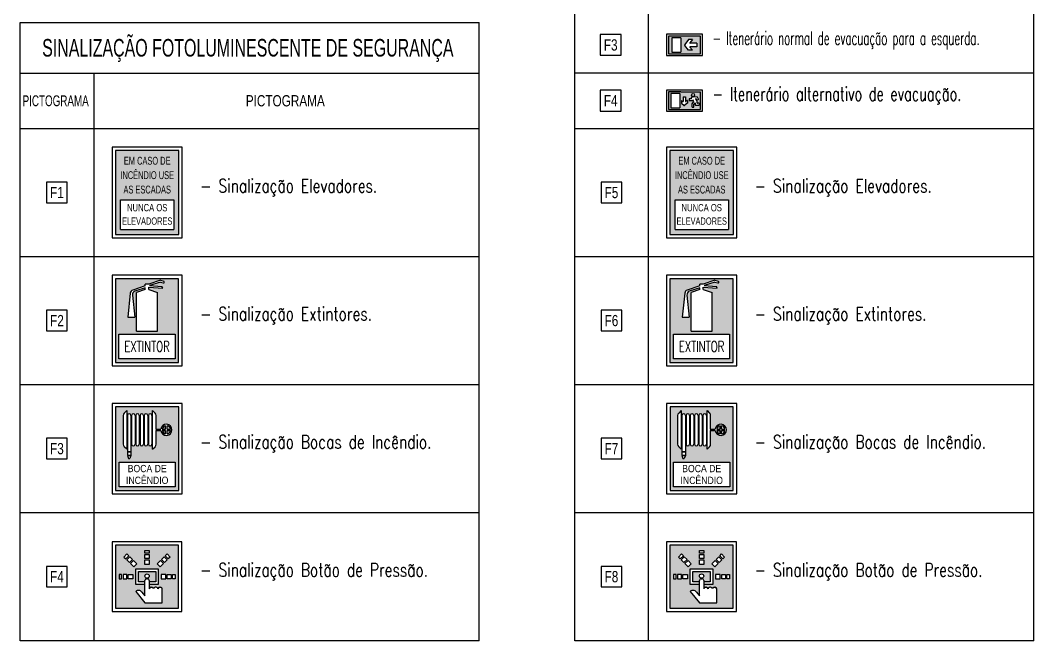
# Model space of a CAD drawing. Extents: x -8 to 729, y -363 to 534.
# Drawn here: x 434.3 to 622, y 227.1 to 342 of the extents above; entities that cross this region are included whole.
import ezdxf
from ezdxf.enums import TextEntityAlignment as Align

# ---------------------------------------------------------------- set-up
doc = ezdxf.new("R2010")
doc.units = 0
doc.header["$LTSCALE"] = 0.8
doc.header["$MEASUREMENT"] = 0
doc.layers.get('0').update_dxf_attribs({"color": 3, "linetype": 'CONTINUOUS'})
for name, color, linetype in [('0_DESIGNAÇÕES', 3, 'CONTINUOUS'), ('0_extintor', 5, 'CONTINUOUS'), ('0_ligações', 10, 'CONTINUOUS'), ('LEGENDA', 1, 'CONTINUOUS'), ('PLACAS', 7, 'CONTINUOUS'), ('TELEFONES', 4, 'CONTINUOUS')]:
    doc.layers.add(name, color=color, linetype=linetype)
doc.styles.add('ARIAL', font='arial.ttf')
doc.styles.add('PEN', font='ROMANS.SHX', dxfattribs={"width": 0.7, "height": 1})
doc.styles.add('STYLE1', font='sanss___.ttf', dxfattribs={"height": 0.6})

# ---------------------------------------------------------------- blocks, each defined once
blk = doc.blocks.new('44')
at = {"layer": 'PLACAS'}
h = blk.add_hatch(color=249, dxfattribs=at)
h.paths.add_polyline_path([(5.883201669572713, 16.15743150672307), (-5.883201669566802, 16.15743150672307), (-5.883201669566802, 0.6167983304295603), (5.883201669572713, 0.6167983304295603)])
h.paths.add_polyline_path([(-4.934386643437051, 1.565590330429814), (4.934386643436596, 1.565590330429529), (4.934386643436596, 7.063059872741917), (-4.934386643437051, 7.063059872741917)], flags=16)
at = {"layer": 'PLACAS', "color": 2}
for p, q in [((-6.5, 16.77422983715286), (-6.5, 0)), ((6.5, 16.77422983715286), (-6.5, 16.77422983715286)), ((6.5, 0), (6.5, 16.77422983715286)), ((-6.5, 0), (6.5, 0))]:
    blk.add_line(p, q, dxfattribs=at)
at = {"layer": 'PLACAS'}
for p, q in [((-5.883201669566802, 16.15743150672307), (-5.883201669566802, 0.6167983304295603)), ((5.883201669572713, 16.15743150672307), (-5.883201669566802, 16.15743150672307)), ((5.883201669572713, 0.6167983304295603), (5.883201669572713, 16.15743150672307)), ((-5.883201669566802, 0.6167983304295603), (5.883201669572713, 0.6167983304295603))]:
    blk.add_line(p, q, dxfattribs=at)
at = {"layer": 'PLACAS', "color": 1}
for p, q in [((-4.934386643437051, 1.565590330429814), (-4.934386643437051, 7.063059872741917)), ((-4.934386643437051, 7.063059872741917), (4.934386643436596, 7.063059872741917)), ((4.934386643436596, 7.063059872741917), (4.934386643436596, 1.565590330429529)), ((-4.934386643437051, 1.565590330429814), (4.934386643436596, 1.565590330429529))]:
    blk.add_line(p, q, dxfattribs=at)
at = {"layer": 'PLACAS', "color": 4, "style": 'STYLE1'}
for s, height, width, p in [('EM CASO DE', 1.456, 0.65, (1.364242052659392e-12, 14.2794800968835)), ('INCÊNDIO USE', 1.456, 0.65, (1.364242052659392e-12, 11.61024568973249)), ('AS ESCADAS', 1.456, 0.65, (1.364242052659392e-12, 8.941011282581314)), ('NUNCA OS', 1.352, 0.75, (2.842170943040401e-12, 5.588846157912258)), ('ELEVADORES', 1.352, 0.7, (2.842170943040401e-12, 3.102897289485213))]:
    blk.add_text(s, height=height, dxfattribs=dict(at, width=width)).set_placement(p, align=Align.MIDDLE_CENTER)
blk = doc.blocks.new('1')
at = {"layer": 'PLACAS'}
h = blk.add_hatch(color=249, dxfattribs=at)
h.paths.add_polyline_path([(5.849999999996157, 16.12422983715686), (-5.849999999997181, 16.12422983715686), (-5.849999999997181, 0.6499999999992383), (5.849999999996157, 0.6499999999992383)])
h.paths.add_polyline_path([(2.511377862239571, 11.72151825811352), (1.656010571630759, 11.72151825811352), (1.656010571630759, 9.205537421459951, -0.198912367397032), (1.465629979402744, 8.74591801364492), (1.006010571627257, 8.286298605915931), (1.006010571627257, 15.43629860591511), (1.465629979396938, 14.9766791981967, -0.1989123673811352), (1.656010571630759, 14.51705979042384), (1.656010571630759, 12.00107895372218), (2.511377862239541, 12.00107895372219, -14.86274828736392)], flags=16)
h.paths.add_polyline_path([(3.685215900402681, 11.10532078894688), (3.685215900402681, 11.72151825811352), (4.301413369509904, 11.72151825811352, -0.3107409470194163)], flags=0)
h.paths.add_polyline_path([(3.405655204748503, 11.10532078894388, -0.3107409470430423), (2.789457735567081, 11.72151825811352), (3.405655204747745, 11.72151825811352)], flags=0)
h.paths.add_polyline_path([(3.685215900402681, 12.00107895372219), (3.685215900402682, 12.61727642287833, -0.3107409470162178), (4.301413369509945, 12.00107895372219)], flags=0)
h.paths.add_polyline_path([(3.405655204747746, 12.00107895372218), (2.789457735567039, 12.00107895372219, -0.31074094704285), (3.405655204747745, 12.61727642289191)], flags=0)
h.paths.add_polyline_path([(0.8760105716762281, 9.205537421459951, -1), (0.2260105716371754, 9.205537421459951), (0.2260105716371754, 14.51705979037575, -1), (0.8760105716417002, 14.51705979037575)], flags=16)
h.paths.add_polyline_path([(5.199999999991974, 5.850000000001159), (5.199999999991974, 1.299999999998306), (-5.199999999992656, 1.299999999998306), (-5.199999999992656, 5.85000000000116)], flags=16)
h.paths.add_polyline_path([(0.09601057168682828, 9.205537421459951, -1), (-0.5539894283521107, 9.205537421459951), (-0.5539894283521107, 14.51705979037575, -1), (0.09601057165207297, 14.51705979037575)], flags=16)
h.paths.add_polyline_path([(-0.6839894283024579, 9.205537421459951, -1), (-1.333989428341511, 9.205537421459951), (-1.333989428341511, 14.51705979037575, -1), (-0.683989428338009, 14.51705979037575)], flags=16)
h.paths.add_polyline_path([(-1.463989428366777, 9.205537421460459, -1), (-2.11398942833091, 9.205537421460205), (-2.11398942833091, 14.51705979037575, -1), (-1.463989428328091, 14.51705979037575)], flags=16)
h.paths.add_polyline_path([(-2.243989428356405, 9.205537421460402, -1), (-2.893989428320992, 9.205537421460177), (-2.893989428320992, 14.51705979037575, -1), (-2.24398942831715, 14.51705979037575)], flags=16)
h.paths.add_polyline_path([(-3.023989428306777, 7.854128099332399), (-3.673989428310961, 7.8541280993324), (-3.673989428310961, 14.51705979037575, -1), (-3.023989428306777, 14.51705979037575)], flags=16)
h.paths.add_polyline_path([(-3.023989428306777, 7.781306793008639), (-3.023989428306777, 7.158807292304631), (-3.673989428310961, 7.158807292304628), (-3.673989428310961, 7.781306793008639)], flags=16)
h.paths.add_polyline_path([(-3.023989428306777, 7.085985985980756), (-3.223668170219866, 6.564180856737835), (-3.474310686471653, 6.564180856737834), (-3.673989428310961, 7.085985985980756)], flags=16)
h.paths.add_polyline_path([(-3.803989428370414, 8.286298605915931), (-4.263608836142424, 8.745918013716022, -0.1989123673676355), (-4.45398942830036, 9.205537421486559), (-4.45398942830036, 14.51705979037575, -0.1989123673979862), (-4.263608836070015, 14.97667919819221), (-3.803989428370414, 15.43629860591511)], flags=16)
h.paths.add_polyline_path([(-4.086580952418355, 3.678714270556905), (4.08658095234355, 3.678714270556905), (4.08658095234355, 5.706714270556906), (-4.086580952418355, 5.706714270556906)], flags=8)
h.paths.add_polyline_path([(-4.123600000037405, 1.433905439139878), (4.123599999962595, 1.433905439139878), (4.123599999962595, 3.848191153425593), (-4.123600000037405, 3.848191153425593)], flags=8)
at = {"layer": 'PLACAS', "color": 1}
for p, q in [((-3.803989428370414, 15.43629860591511), (-4.263608836116646, 14.97667919814558)), ((-3.803989428370414, 15.43629860591511), (-3.803989428370414, 8.286298605915931)), ((1.006010571627257, 15.43629860591511), (1.465629979448067, 14.97667919814558)), ((1.006010571627257, 8.286298605915931), (1.006010571627257, 15.43629860591511)), ((-4.45398942830036, 14.51705979037575), (-4.45398942830036, 9.205537421459951)), ((-3.673989428310961, 14.51705979037575), (-3.673989428310961, 7.854128099332399)), ((-3.023989428306777, 14.51705979037575), (-3.023989428306777, 7.854128099332399)), ((-2.893989428320992, 14.51705979037575), (-2.893989428320992, 9.205537421459951)), ((-2.24398942831715, 14.51705979037575), (-2.24398942831715, 9.205537421459951)), ((-2.11398942833091, 14.51705979037575), (-2.11398942833091, 9.205537421459951)), ((-1.463989428328091, 14.51705979037575), (-1.463989428328091, 9.205537421459951)), ((-1.333989428341511, 14.51705979037575), (-1.333989428341511, 9.205537421459951)), ((-0.683989428338009, 14.51705979037575), (-0.683989428338009, 9.205537421459951)), ((-0.5539894283521107, 14.51705979037575), (-0.5539894283521107, 9.205537421459951)), ((0.09601057165207294, 14.51705979037575), (0.09601057165207294, 9.205537421459951)), ((0.2260105716371754, 14.51705979037575), (0.2260105716371754, 9.205537421459951)), ((0.8760105716417002, 14.51705979037575), (0.8760105716417002, 9.205537421459951)), ((1.656010571630759, 11.99129860591773), (1.656010571630759, 14.51705979037575)), ((1.656010571630759, 12.00107895372219), (2.511377862244785, 12.00107895372219)), ((1.656010571630759, 11.99129860591773), (1.656010571630759, 11.73129860591808)), ((1.656010571630759, 9.205537421459951), (1.656010571630759, 11.73129860591808)), ((1.656010571630759, 11.72151825811352), (2.511377862244785, 11.72151825811352)), ((2.789457735617475, 12.00107895372219), (3.405655204747745, 12.00107895372219)), ((2.789457735617475, 11.72151825811352), (3.405655204747745, 11.72151825811352)), ((3.405655204747745, 12.00107895372219), (3.405655204747745, 12.61727642288906)), ((3.405655204747745, 11.10532078894687), (3.405655204747745, 11.72151825811352)), ((3.685215900402682, 12.00107895372219), (3.685215900402682, 12.61727642288906)), ((3.685215900402682, 12.00107895372219), (4.301413369532497, 12.00107895372219)), ((3.685215900402682, 11.10532078894687), (3.685215900402682, 11.72151825811352)), ((3.685215900402682, 11.72151825811352), (4.301413369532497, 11.72151825811352)), ((-3.803989428370414, 8.286298605915931), (-4.263608836116646, 8.745918013690243)), ((-3.673989428310961, 7.854128099332399), (-3.023989428306777, 7.854128099332399)), ((-3.673989428310961, 7.781306793008639), (-3.023989428306777, 7.781306793008639)), ((-3.673989428310961, 7.781306793008639), (-3.673989428310961, 7.15880729230463)), ((-3.023989428306777, 7.781306793008639), (-3.023989428306777, 7.15880729230463)), ((1.006010571627257, 8.286298605915931), (1.465629979448067, 8.745918013690243)), ((-3.673989428310961, 7.15880729230463), (-3.023989428306777, 7.15880729230463)), ((-3.673989428310961, 7.085985985980756), (-3.023989428306777, 7.085985985980756)), ((-3.673989428310961, 7.085985985980756), (-3.474310686471654, 6.564180856737835)), ((-3.474310686471654, 6.564180856737835), (-3.223668170219867, 6.564180856737835)), ((-3.023989428306777, 7.085985985980756), (-3.223668170219867, 6.564180856737835))]:
    blk.add_line(p, q, dxfattribs=at)
at = {"layer": 'PLACAS', "color": 2}
blk.add_lwpolyline([(-6.5, 16.77422983715593), (-6.5, 0), (6.5, 0), (6.5, 16.77422983715593)], close=True, dxfattribs=at)
at = {"layer": 'PLACAS'}
blk.add_lwpolyline([(-5.849999999997181, 16.12422983715686), (-5.849999999997181, 0.6499999999992383), (5.849999999996157, 0.6499999999992383), (5.849999999996157, 16.12422983715686)], close=True, dxfattribs=at)
at = {"layer": 'PLACAS', "color": 1}
blk.add_lwpolyline([(-5.199999999992656, 1.299999999998306), (-5.199999999992656, 5.85000000000116), (5.199999999991974, 5.85000000000116), (5.199999999991974, 1.299999999998306)], close=True, dxfattribs=at)
for centre, radius, start, end in [((-3.803989428370414, 14.51705979037575), 0.6500000000000253, 135.0000000004514, 180), ((-3.34898942834559, 14.51705979037575), 0.3250000000000127, 0, 180), ((-2.568989428356417, 14.51705979037575), 0.3250000000000127, 0, 180), ((-1.78898942836679, 14.51705979037575), 0.3250000000000127, 0, 180), ((-1.008989428302471, 14.51705979037575), 0.3250000000000127, 0, 180), ((-0.2289894283131844, 14.51705979037575), 0.3250000000000127, 0, 180), ((0.5510105716762155, 14.51705979037575), 0.3250000000000127, 0, 180), ((1.006010571627257, 14.51705979037575), 0.6500000000000253, 0, 44.99999999954862), ((3.545435552538493, 11.86129860591797), 1.043462434637046, 187.6983818731369, 172.3016181268631), ((3.545435552538493, 11.86129860591797), 0.7687919129291054, 100.4756816967246, 169.5243183037782), ((3.545435552538493, 11.86129860591797), 0.7687919129291054, 190.4756816962218, 259.5243183032754), ((3.545435552538493, 11.86129860591797), 0.7687919129291054, 10.47568169622178, 79.52431830327544), ((3.545435552538493, 11.86129860591797), 0.7687919129291054, 280.4756816967246, 349.5243183037782), ((-3.803989428370414, 9.205537421459951), 0.6500000000000253, 180, 224.9999999995486), ((-2.568989428356417, 9.205537421459951), 0.3250000000000127, 180, 0), ((-1.78898942836679, 9.205537421459951), 0.3250000000000127, 180, 0), ((-1.008989428302471, 9.205537421459951), 0.3250000000000127, 180, 0), ((-0.2289894283131844, 9.205537421459951), 0.3250000000000127, 180, 0), ((0.5510105716762155, 9.205537421459951), 0.3250000000000127, 180, 0), ((1.006010571627257, 9.205537421459951), 0.6500000000000253, 315.0000000004514, 0)]:
    blk.add_arc(centre, radius, start, end, dxfattribs=at)
at = {"layer": 'PLACAS', "color": 4, "style": 'STYLE1', "width": 0.85}
for s, p in [('BOCA DE', (-3.740296961041167e-11, 4.692714270556905)), ('INCÊNDIO', (-3.740296961041167e-11, 2.512286391520831))]:
    blk.add_text(s, height=1.352, dxfattribs=at).set_placement(p, align=Align.MIDDLE_CENTER)
blk = doc.blocks.new('22')
at = {"layer": 'PLACAS'}
h = blk.add_hatch(color=249, dxfattribs=at)
h.paths.add_polyline_path([(-5.226403508617864, 1.299999999999272), (-5.226403508617864, 5.849999999998317), (5.173596491337776, 5.849999999998317), (5.173596491337776, 1.299999999999272)], flags=16)
h.paths.add_polyline_path([(-5.876403508648082, 16.12422983715567), (-5.876403508648082, 0.6500000000018531), (5.823596491367084, 0.6500000000018531), (5.823596491367084, 16.12422983715567)])
edge = h.paths.add_edge_path(flags=16)
edge.add_arc((3.022108126119065, 15.50978107978415), 0.1624999999999478, 251.5650511754106, 431.5650511754105)
edge.add_line((3.073495138142448, 15.6639421157218), (2.456850994391857, 15.8694901636311))
edge.add_line((2.456850994391857, 15.8694901636311), (0.2985964912999179, 15.15007199594163))
edge.add_line((0.2985964912999179, 15.15007199594163), (-0.351403508655153, 15.15007199594163))
edge.add_line((-0.351403508655153, 15.15007199594163), (-0.351403508655153, 14.80138153549558))
edge.add_line((-0.351403508655153, 14.80138153549558), (-2.688295916717834, 14.02241739946237))
edge.add_arc((-2.482747868850197, 13.40577325572991), 0.6499999999998163, 108.4349488245894, 173.9415389267014)
edge.add_line((-3.129117438989056, 13.47437630802222), (-3.601403508654698, 9.024554709126448))
edge.add_line((-3.601403508654698, 9.024554709126448), (-2.30140350866975, 9.024554709126448))
edge.add_line((-2.30140350866975, 9.024554709126448), (-2.736651914185586, 13.12541196519334))
edge.add_arc((-2.090282344046273, 13.19401501748587), 0.6499999999998163, 108.43494882458941, 186.0584610732986, ccw=False)
edge.add_line((-2.295830391913455, 13.81065916121787), (-0.351403508655153, 14.45880145564513))
edge.add_line((-0.351403508655153, 14.45880145564513), (-0.351403508655153, 14.11622137579042))
edge.add_line((-0.351403508655153, 14.11622137579042), (-1.976403508692442, 13.57455470912504))
edge.add_line((-1.976403508692442, 13.57455470912504), (-1.976403508692442, 6.424554709128302))
edge.add_line((-1.976403508692442, 6.424554709128302), (1.923596491337321, 6.424554709128302))
edge.add_line((1.923596491337321, 6.424554709128302), (1.923596491337321, 13.57455470912504))
edge.add_line((1.923596491337321, 13.57455470912504), (0.2985964912999179, 14.11622137579042))
edge.add_line((0.2985964912999179, 14.11622137579042), (0.2985964912999179, 14.56690923591816))
edge.add_line((0.2985964912999179, 14.56690923591816), (2.874615391225689, 14.37075891712288))
edge.add_line((2.874615391225689, 14.37075891712288), (2.73822300414065, 14.6817512123875))
edge.add_line((2.73822300414065, 14.6817512123875), (0.4451832145315393, 14.85635415716712))
edge.add_line((0.4451832145315393, 14.85635415716712), (2.456850994391857, 15.52691008378065))
edge.add_line((2.456850994391857, 15.52691008378065), (2.970721114171738, 15.35562004385093))
h.paths.add_polyline_path([(-4.966403508676449, 2.112500000001596), (4.91359649132076, 2.112500000001596), (4.91359649132076, 5.037500000000769), (-4.966403508676449, 5.037500000000769)], flags=8)
at = {"layer": 'PLACAS', "color": 1}
for p, q in [((-0.351403508655153, 14.80138153549558), (-0.351403508655153, 15.15007199594163)), ((0.2985964912999179, 15.15007199594163), (-0.351403508655153, 15.15007199594163)), ((2.456850994391857, 15.8694901636311), (0.2985964912999179, 15.15007199594163)), ((2.456850994391857, 15.52691008378065), (0.4451832145315393, 14.85635415716712)), ((2.456850994391857, 15.8694901636311), (3.073495138142448, 15.6639421157218)), ((2.456850994391857, 15.52691008378065), (2.970721114171738, 15.35562004385093)), ((-3.129117438989056, 13.47437630802222), (-3.601403508654698, 9.024554709126448)), ((-0.351403508655153, 14.80138153549558), (-2.688295916717834, 14.02241739946237)), ((-0.351403508655153, 14.45880145564513), (-2.295830391913455, 13.81065916121787)), ((-0.351403508655153, 14.11622137579042), (-1.976403508692442, 13.57455470912504)), ((-1.976403508692442, 6.424554709128302), (-1.976403508692442, 13.57455470912504)), ((-0.351403508655153, 14.11622137579042), (-0.351403508655153, 14.45880145564513)), ((0.2985964912999179, 14.11622137579042), (0.2985964912999179, 14.56690923591816)), ((0.2985964912999179, 14.56690923591816), (2.874615391225689, 14.37075891712288)), ((0.2985964912999179, 14.11622137579042), (1.923596491337321, 13.57455470912504)), ((0.4451832145315393, 14.85635415716712), (2.73822300414065, 14.6817512123875)), ((1.923596491337321, 6.424554709128302), (1.923596491337321, 13.57455470912504)), ((2.874615391225689, 14.37075891712288), (2.73822300414065, 14.6817512123875)), ((-2.736651914185586, 13.12541196519334), (-2.30140350866975, 9.024554709126448)), ((-3.601403508654698, 9.024554709126448), (-2.30140350866975, 9.024554709126448)), ((-1.976403508692442, 6.424554709128302), (1.923596491337321, 6.424554709128302))]:
    blk.add_line(p, q, dxfattribs=at)
at = {"layer": 'PLACAS', "color": 2}
blk.add_lwpolyline([(-6.5, 16.77422983715286), (-6.5, 0), (6.5, 0), (6.5, 16.77422983715286)], close=True, dxfattribs=at)
at = {"layer": 'PLACAS'}
blk.add_lwpolyline([(-5.876403508648082, 16.12422983715567), (-5.876403508648082, 0.6500000000018531), (5.823596491367084, 0.6500000000018531), (5.823596491367084, 16.12422983715567)], close=True, dxfattribs=at)
at = {"layer": 'PLACAS', "color": 1}
blk.add_lwpolyline([(-5.226403508617864, 1.299999999999272), (-5.226403508617864, 5.849999999998317), (5.173596491337776, 5.849999999998317), (5.173596491337776, 1.299999999999272)], close=True, dxfattribs=at)
for centre, radius, start, end in [((3.022108126119065, 15.50978107978415), 0.1624999999999478, 251.5650511754106, 71.56505117541056), ((-2.482747868850197, 13.40577325572991), 0.6499999999998163, 108.4349488245894, 173.9415389267014), ((-2.090282344046273, 13.19401501748587), 0.6499999999998163, 108.4349488245894, 186.0584610732986)]:
    blk.add_arc(centre, radius, start, end, dxfattribs=at)
at = {"layer": 'PLACAS', "color": 4, "style": 'PEN', "width": 0.7}
blk.add_text('EXTINTOR', height=1.949999999999449, dxfattribs=at).set_placement((-0.02640350867784491, 3.575000000001182), align=Align.MIDDLE_CENTER)
blk = doc.blocks.new('5')
h = blk.add_hatch(color=249)
h.paths.add_polyline_path([(-5.850000000000023, 12.33989369201021), (-5.850000000000023, 0.6167983304272866), (5.850000000000023, 0.6167983304272866), (5.850000000000023, 12.33989369201021)])
h.paths.add_polyline_path([(3.18625563368721, 10.15882205559888), (3.755221584962356, 9.589856104323445), (3.25631020654032, 9.090944725901352), (2.687344255265088, 9.659910677176642)], flags=16)
h.paths.add_polyline_path([(2.503496492156387, 9.476062914068338), (3.072462443431846, 8.907096962792876), (2.459757874754813, 8.294392394115675), (1.890791923479583, 8.86335834539119)], flags=16)
h.paths.add_polyline_path([(0.402319682411182, 10.81711007311702), (-0.4023196824110755, 10.81711007311702), (-0.4023196824110755, 11.29989369201019), (0.4023196824111893, 11.29989369201018)], flags=16)
h.paths.add_polyline_path([(0.4023196824111892, 10.55711007311703), (0.4023196824111892, 9.851542835330177), (-0.4023196824110755, 9.851542835330179), (-0.4023196824110755, 10.55711007311703)], flags=16)
h.paths.add_polyline_path([(3.370103396795801, 10.34266981870735), (3.711482967560755, 10.68404938947242), (4.280448918836328, 10.11508343819736), (3.939069348071029, 9.773703867431834)], flags=16)
h.paths.add_polyline_path([(0.4023196824111892, 9.59154283533019), (0.4023196824111892, 8.725047724578872), (-0.4023196824110755, 8.725047724578872), (-0.4023196824110755, 9.591542835330188)], flags=16)
h.paths.add_polyline_path([(2.092062348537979, 7.926696867898727), (2.092062348537979, 5.029995154538766), (0.4023196824114165, 5.029995154538767), (0.4023196824114166, 4.193170215123473, -0.414213562373217), (0.7241754283402679, 4.515025961052459), (0.885103301304639, 4.515025961052459, -0.414213562373008), (1.206959047233654, 4.193170215123394, -0.4142135623731273), (1.528814793162683, 4.515025961052459), (1.689742666126676, 4.515025961052459, -0.4142135623731684), (2.011598412055662, 4.193170215123424, -0.4142135623731543), (2.333454157984631, 4.515025961052459), (2.494382030949055, 4.515025961052459, -0.414213562373058), (2.816237776877983, 4.193170215123489), (2.816237776877984, 1.656798330427307), (-0.4023196824108479, 1.656798330427307), (-2.092062348537573, 3.7425721708232, -0.414213562372988), (-0.9603395132029582, 3.62386059251312), (-0.4023196824108481, 2.935055611245787), (-0.4023196824109327, 5.029995154538768), (-2.092062348537638, 5.029995154538767), (-2.092062348537638, 7.926696867898727)], flags=16)
h.paths.add_polyline_path([(2.61206234853796, 6.88066569362985), (3.478557459289163, 6.880665693629907), (3.478557459289163, 6.076026328807642), (2.612062348538074, 6.076026328807642)], flags=16)
h.paths.add_polyline_path([(-1.890791923479239, 8.863358345391191), (-2.459757874754473, 8.294392394115675), (-3.072462443431504, 8.907096962792876), (-2.503496492156046, 9.476062914068336)], flags=16)
h.paths.add_polyline_path([(3.738557459289156, 6.880665693629851), (4.444124697075607, 6.880665693629794), (4.444124697075722, 6.076026328807644), (3.738557459289154, 6.076026328807585)], flags=16)
h.paths.add_polyline_path([(-2.687344255264747, 9.659910677176638), (-3.256310206540093, 9.090944725901352), (-3.755221584962073, 9.589856104323388), (-3.186255633686869, 10.15882205559888)], flags=16)
h.paths.add_polyline_path([(4.704124697075713, 6.88066569362985), (5.186908315969163, 6.880665693629851), (5.186908315969163, 6.076026328807643), (4.704124697075713, 6.076026328807643)], flags=16)
h.paths.add_polyline_path([(-3.370103396795457, 10.34266981870735), (-3.939069348070689, 9.773703867431836), (-4.280448918835987, 10.11508343819736), (-3.711482967560529, 10.68404938947242)], flags=16)
h.paths.add_polyline_path([(-2.61206234853762, 6.880665693629907), (-2.61206234853762, 6.076026328807643), (-3.478557459288822, 6.076026328807643), (-3.478557459288822, 6.880665693629907)], flags=16)
h.paths.add_polyline_path([(-3.738557459288812, 6.880665693629795), (-3.738557459288813, 6.076026328807642), (-4.444124697075495, 6.076026328807586), (-4.444124697075381, 6.88066569362985)], flags=16)
h.paths.add_polyline_path([(-4.704124697075258, 6.880665693629851), (-4.704124697075372, 6.076026328807643), (-5.186908315968822, 6.076026328807643), (-5.186908315968821, 6.880665693629852)], flags=16)
h = blk.add_hatch(color=249)
h.paths.add_polyline_path([(1.609278729644757, 7.443913249005561), (-1.609278729644302, 7.443913249005561), (-1.609278729644302, 5.512778773431876), (-0.4023196824109521, 5.512778773431876), (-0.4023196824109618, 5.754170582878872, -0.4142135623731339), (-0.08046393648246061, 6.076026328807643), (0.08046393648248795, 6.0760263288077, -0.4142135623731653), (0.4023196824114166, 5.754170582878849), (0.4023196824114165, 5.512778773431876), (1.609278729644757, 5.512778773431876)])
h.paths.add_polyline_path([(-0.4022719999998799, 6.582298328807667, -1), (0.4022720000001073, 6.582298328807667, -1)], flags=16)
at = {"layer": 'PLACAS', "color": 1}
for p, q in [((-0.4023196824110755, 10.81711007311702), (-0.4023196824110755, 11.29989369201019)), ((-0.4023196824110755, 11.29989369201019), (0.4023196824111892, 11.29989369201019)), ((0.4023196824111892, 11.29989369201019), (0.4023196824111892, 10.81711007311702)), ((-3.711482967560528, 10.68404938947242), (-4.280448918835987, 10.11508343819736)), ((-4.280448918835987, 10.11508343819736), (-3.939069348070689, 9.773703867431834)), ((-3.939069348070689, 9.773703867431834), (-3.370103396795457, 10.34266981870735)), ((-3.186255633686869, 10.15882205559888), (-3.755221584962101, 9.58985610432336)), ((-3.755221584962101, 9.589856104323417), (-3.256310206540093, 9.090944725901352)), ((-3.370103396795457, 10.34266981870735), (-3.711482967560528, 10.68404938947242)), ((-3.256310206540093, 9.090944725901352), (-2.687344255264748, 9.65991067717664)), ((-2.687344255264748, 9.65991067717664), (-3.186255633686869, 10.15882205559888)), ((-2.503496492156046, 9.476062914068336), (-3.072462443431505, 8.907096962792878)), ((-1.890791923479242, 8.863358345391191), (-2.503496492156046, 9.476062914068336)), ((0.4023196824111892, 10.81711007311702), (-0.4023196824110755, 10.81711007311702)), ((-0.4023196824110755, 10.55711007311703), (0.4023196824111892, 10.55711007311703)), ((-0.4023196824110755, 9.851542835330179), (-0.4023196824110755, 10.55711007311703)), ((0.4023196824111892, 9.851542835330179), (-0.4023196824110755, 9.851542835330179)), ((-0.4023196824110755, 8.725047724578872), (-0.4023196824110755, 9.591542835330188)), ((-0.4023196824110755, 9.591542835330188), (0.4023196824111892, 9.591542835330188)), ((0.4023196824111892, 10.55711007311703), (0.4023196824111892, 9.851542835330179)), ((0.4023196824111892, 9.591542835330188), (0.4023196824111892, 8.725047724578872)), ((1.890791923479583, 8.863358345391191), (2.503496492156387, 9.476062914068336)), ((2.503496492156387, 9.476062914068336), (3.072462443431846, 8.907096962792878)), ((2.687344255265089, 9.65991067717664), (3.18625563368721, 10.15882205559888)), ((3.25631020654032, 9.090944725901352), (2.687344255265089, 9.65991067717664)), ((3.18625563368721, 10.15882205559888), (3.755221584962442, 9.58985610432336)), ((3.755221584962328, 9.589856104323417), (3.25631020654032, 9.090944725901352)), ((3.370103396795798, 10.34266981870735), (3.711482967560755, 10.68404938947242)), ((3.93906934807103, 9.773703867431834), (3.370103396795798, 10.34266981870735)), ((3.711482967560755, 10.68404938947242), (4.280448918836328, 10.11508343819736)), ((4.280448918836328, 10.11508343819736), (3.93906934807103, 9.773703867431834)), ((-3.072462443431505, 8.907096962792878), (-2.459757874754473, 8.294392394115675)), ((-2.459757874754473, 8.294392394115675), (-1.890791923479242, 8.863358345391191)), ((-2.092062348537638, 5.029995154538767), (-2.092062348537638, 7.926696867898727)), ((-2.092062348537638, 7.926696867898727), (2.092062348537979, 7.926696867898727)), ((0.4023196824111892, 8.725047724578872), (-0.4023196824110755, 8.725047724578872)), ((2.459757874754814, 8.294392394115675), (1.890791923479583, 8.863358345391191)), ((2.092062348537979, 7.926696867898727), (2.092062348537979, 5.029995154538767)), ((3.072462443431846, 8.907096962792878), (2.459757874754814, 8.294392394115675)), ((-4.704124697075258, 6.880665693629851), (-5.186908315968822, 6.880665693629851)), ((-5.186908315968822, 6.880665693629851), (-5.186908315968822, 6.076026328807643)), ((-5.186908315968822, 6.076026328807643), (-4.704124697075372, 6.076026328807643)), ((-4.704124697075372, 6.076026328807643), (-4.704124697075258, 6.880665693629851)), ((-3.738557459288813, 6.880665693629794), (-4.444124697075381, 6.880665693629851)), ((-4.444124697075381, 6.880665693629851), (-4.444124697075495, 6.076026328807586)), ((-4.444124697075495, 6.076026328807586), (-3.738557459288813, 6.076026328807643)), ((-3.738557459288813, 6.076026328807643), (-3.738557459288813, 6.880665693629794)), ((-3.478557459288822, 6.076026328807643), (-3.478557459288822, 6.880665693629908)), ((-3.478557459288822, 6.880665693629908), (-2.61206234853762, 6.880665693629908)), ((-2.61206234853762, 6.076026328807643), (-3.478557459288822, 6.076026328807643)), ((-2.61206234853762, 6.880665693629908), (-2.61206234853762, 6.076026328807643)), ((-1.609278729644302, 5.512778773431876), (-1.609278729644302, 7.443913249005561)), ((-1.609278729644302, 7.443913249005561), (1.609278729644757, 7.443913249005561)), ((-0.4023196824108481, 2.935055611245787), (-0.4023196824109618, 5.754170582878942)), ((-0.08046393648226058, 6.076026328807643), (0.08046393648271533, 6.0760263288077)), ((0.4023196824114166, 5.754170582878771), (0.4023196824114166, 4.193170215123473)), ((1.609278729644757, 7.443913249005561), (1.609278729644757, 5.512778773431876)), ((3.478557459289163, 6.880665693629908), (2.612062348537961, 6.880665693629851)), ((2.612062348537961, 6.880665693629851), (2.612062348538075, 6.076026328807643)), ((2.612062348538075, 6.076026328807643), (3.478557459289163, 6.076026328807643)), ((3.478557459289163, 6.076026328807643), (3.478557459289163, 6.880665693629908)), ((3.738557459289154, 6.076026328807586), (3.738557459289154, 6.880665693629851)), ((3.738557459289154, 6.880665693629851), (4.444124697075608, 6.880665693629794)), ((4.444124697075722, 6.076026328807643), (3.738557459289154, 6.076026328807586)), ((4.444124697075608, 6.880665693629794), (4.444124697075722, 6.076026328807643)), ((4.704124697075713, 6.880665693629851), (5.186908315969163, 6.880665693629851)), ((4.704124697075713, 6.076026328807643), (4.704124697075713, 6.880665693629851)), ((5.186908315969163, 6.076026328807643), (4.704124697075713, 6.076026328807643)), ((5.186908315969163, 6.880665693629851), (5.186908315969163, 6.076026328807643)), ((-0.4023196824108481, 5.029995154538767), (-2.092062348537638, 5.029995154538767)), ((-0.4023196824108481, 5.512778773431876), (-1.609278729644302, 5.512778773431876)), ((1.609278729644757, 5.512778773431876), (0.4023196824114166, 5.512778773431876)), ((2.092062348537979, 5.029995154538767), (0.4023196824114166, 5.029995154538767)), ((0.7241754283402315, 4.515025961052459), (0.885103301304639, 4.515025961052459)), ((1.689742666126676, 4.515025961052459), (1.528814793162724, 4.515025961052459)), ((2.333454157984647, 4.515025961052459), (2.494382030949055, 4.515025961052459)), ((2.816237776877983, 1.656798330427307), (2.816237776877983, 4.193170215123473)), ((-2.092062348537638, 3.74257217082328), (-2.092062348537638, 3.74257217082328)), ((-2.092062348537638, 3.74257217082328), (-0.4023196824108481, 1.656798330427307)), ((-0.9603395132029391, 3.623860592513097), (-0.4023196824108481, 2.935055611245787)), ((-0.4023196824108481, 1.656798330427307), (2.816237776877983, 1.656798330427307))]:
    blk.add_line(p, q, dxfattribs=at)
at = {"layer": 'PLACAS', "color": 2}
blk.add_lwpolyline([(-6.466798330427309, 12.95669202243749), (-6.466798330427309, 0), (6.466798330427309, 0), (6.466798330427309, 12.95669202243749)], close=True, dxfattribs=at)
at = {"layer": 'PLACAS'}
blk.add_lwpolyline([(-5.850000000000023, 12.33989369201021), (-5.850000000000023, 0.6167983304272866), (5.850000000000023, 0.6167983304272866), (5.850000000000023, 12.33989369201021)], close=True, dxfattribs=at)
at = {"layer": 'PLACAS', "color": 1}
blk.add_circle((1.13686837721616e-13, 6.582298328807667), 0.4022719999999936, dxfattribs=at)
for centre, radius, start, end in [((-0.08046393648226058, 5.754170582878885), 0.3218557459286149, 90, 180), ((0.08046393648260164, 5.754170582878771), 0.3218557459288514, 0, 90), ((-1.585556720025124, 3.11735496400081), 0.8046393648222674, 39.01188203113598, 129.0118820311451), ((0.7241754283402315, 4.193170215123473), 0.3218557459288514, 90, 180), ((0.885103301304639, 4.193170215123359), 0.3218557459290878, 0, 90), ((1.52881479316261, 4.193170215123416), 0.3218557459290287, 90, 180.0000000000098), ((1.689742666126676, 4.193170215123473), 0.3218557459289695, 359.9999999999902, 90), ((2.333454157984647, 4.193170215123359), 0.3218557459289695, 90, 179.9999999999902), ((2.494382030949055, 4.193170215123473), 0.3218557459289695, 0, 90)]:
    blk.add_arc(centre, radius, start, end, dxfattribs=at)

msp = doc.modelspace()

# ---------------------------------------------------------------- hatches: boundary and pattern name
at = {"layer": '0_extintor'}
h = msp.add_hatch(color=245, dxfattribs=at)
h.paths.add_polyline_path([(560.2756399408112, 335.808734376803), (560.2756399408111, 339.0863878503937), (554.3065653981375, 339.0863878503937), (554.3065653981375, 335.808734376803)])
h.paths.add_polyline_path([(556.6054143854988, 336.1371413749973), (554.9633793945268, 336.1371413749973), (554.9633793945268, 338.7579808522), (556.6054143854988, 338.7579808522)], flags=16)
h.paths.add_polyline_path([(558.2981435040773, 337.8342752422222), (558.7777340045072, 338.4327821081818), (558.044939251498, 338.4327821081819), (557.3377485543099, 337.5502406745418, 0.3512299205118469), (557.3377485543098, 337.3448815526554), (558.0449392514976, 336.4623401190156), (558.7777340045074, 336.4623401190156), (558.2981435040786, 337.0608469849735, -0.705724033628885), (558.3188792817724, 337.1191541154045), (559.5793699060282, 337.1191541154045), (559.5793699060282, 337.7759681117928), (558.2514213235113, 337.775968111793), (558.2895056668825, 337.8234956190576, -0.1063444820606738)], flags=16)
h = msp.add_hatch(color=245, dxfattribs=at)
h.paths.add_polyline_path([(556.6054143854983, 328.7650250499991), (554.3065653981374, 328.7650250499991), (554.3065653981374, 325.4873715764079), (560.2756399408111, 325.4873715764079), (560.2756399408111, 328.7650250499991)])
h.paths.add_polyline_path([(559.1553646993575, 328.172364915314, -1), (558.6064189018343, 328.172364915314, -1)], flags=16)
h.paths.add_polyline_path([(557.4947613379858, 327.8191629074786), (557.4947613379858, 326.999138433981, 0.6291585279153289), (557.548137949994, 326.9735105609667), (557.7697917241726, 327.1511243036425, -0.6291585279153291), (557.8231683361801, 327.1254964306287), (557.8231683361801, 326.6749319783744, -0.2276276161775069), (557.8108635485495, 326.6493041053607), (557.2854123514386, 326.228253960564, -0.3512299205113983), (557.2443405270608, 326.228253960564), (556.7188893299499, 326.6493041053607, -0.2276276161775367), (556.7065845423194, 326.6749319783744), (556.7065845423194, 327.1254964306291, -0.6291585279153289), (556.7599611543268, 327.151124303643), (556.9816149285058, 326.9735105609667, 0.6291585279147622), (557.0349915405136, 326.9991384339805), (557.0349915405136, 327.8191629074786, -0.4142135623726195), (557.0678322403332, 327.8520036072978), (557.4619206381667, 327.8520036072978, -0.4142135623726195)], flags=16)
h.paths.add_polyline_path([(558.6324302667152, 327.7559584242454), (559.1342954997297, 327.8751070313668), (559.6439558971388, 327.8161615810271, -0.2373240118836593), (559.6704351084248, 327.7987688808291), (559.898623419943, 327.4035351315875, -0.4142135623722105), (559.8857201936572, 327.3553796355094), (559.6414853042021, 327.2143705563368, -0.4142135623741889), (559.5933298081238, 327.2272737826221), (559.4428688604265, 327.4878797885881, 0.2933854902678258), (559.4090197058181, 327.5053492587896, 0.6911316215567054), (559.3672472918037, 327.4543118041261), (559.5980783336258, 327.0545007117265, -0.1316524975874051), (559.6453074197372, 326.8782393627611), (559.6453074197372, 326.6917819794731, 0.4142135623726186), (559.6805596895306, 326.6565297096798), (559.9625778478753, 326.6565297096798, -0.414213562372652), (559.9978301176677, 326.6212774398869), (559.9978301176677, 326.3392592815427, -0.414213562372652), (559.9625778478753, 326.3040070117497), (559.3280369916005, 326.3040070117497, -0.414213562372652), (559.2927847218072, 326.3392592815427), (559.2927847218072, 326.7461003126222), (559.0353635323701, 326.4393176853007), (559.0353635323701, 325.945785908198, -0.414213562372652), (559.0001112625772, 325.9105336384046), (558.7180931042325, 325.9105336384046, -0.414213562372652), (558.6828408344395, 325.945785908198), (558.682840834439, 326.5676254542503), (559.0227366679838, 326.9726975349853), (558.8464753190189, 327.277991146804), (558.8464753190189, 327.1017297978384), (558.176682192951, 327.1017297978384, -0.4142135623726518), (558.1414299231573, 327.1369820676314), (558.1414299231573, 327.4190002259757, -0.4142135623726519), (558.176682192951, 327.4542524957685), (558.6053209530883, 327.4542524957685), (558.6053209530883, 327.7216595206122, -0.3474766297451521)], flags=16)
h.paths.add_polyline_path([(556.421214389416, 328.4366180518048), (556.421214389416, 325.8157785746021), (554.7791793984437, 325.8157785746021), (554.7791793984437, 328.4366180518048)], flags=16)

# ---------------------------------------------------------------- linework, layer by layer
at = {"color": 2}
for p, q in [((550.564831346028, 373.5227265168694, 25957.05275242637), (550.564831346028, 227.0902281973555, 25957.05275242637)), ((434.2684941923275, 332.2496810937638, 25957.05275242637), (519.2684941923269, 332.2496771099824, 25957.05275242637)), ((447.8677156159241, 332.2496804563951, 25957.05275242637), (447.867715615924, 227.0900000000001, 25957.05275242637)), ((536.9656099224312, 332.2850009023367, 25957.05275242637), (621.965609922431, 332.2758522428378, 25957.05275242637)), ((434.2684941923275, 321.9652976697215, 25957.05275242637), (519.2684941923271, 321.9652936133378, 25957.05275242637)), ((536.9656099224312, 321.9655177519547, 25957.05275242637), (621.965609922431, 321.9655218106931, 25957.05275242637)), ((434.2684941923274, 298.2496227903665, 25957.05275242637), (519.2684941923274, 298.2496267156893, 25957.05275242637)), ((536.9656099224312, 298.2498509877219, 25957.05275242637), (621.9656099224312, 298.2498549130445, 25957.05275242637)), ((434.2684941923274, 274.5339556873633, 25957.05275242637), (519.2684941923274, 274.5339599028204, 25957.05275242637)), ((536.9656099224312, 274.5341838847186, 25957.05275242637), (621.9656099224312, 274.5341881001757, 25957.05275242637)), ((434.2684941923274, 250.8182889425912, 25957.05275242637), (519.2684941923271, 250.8182931590254, 25957.05275242637)), ((536.9656099224312, 250.8185171399465, 25957.05275242637), (621.965609922431, 250.8185213563807, 25957.05275242637))]:
    msp.add_line(p, q, dxfattribs=at)
for p, q in [((554.9633793945268, 338.7579808522, 25957.05275242637), (554.9633793945268, 336.1371413749973, 25957.05275242637)), ((556.6054143854988, 338.7579808522, 25957.05275242637), (554.9633793945268, 338.7579808522, 25957.05275242637)), ((556.6054143854988, 338.7579808522, 25957.05275242637), (556.6054143854988, 336.1371413749973, 25957.05275242637)), ((558.0449392514979, 338.4327821081818, 25957.05275242637), (557.3377485543099, 337.5502406745417, 25957.05275242637)), ((558.7777340045072, 338.4327821081818, 25957.05275242637), (558.0449392514979, 338.4327821081818, 25957.05275242637)), ((558.7777340045072, 338.4327821081818, 25957.05275242637), (558.2981435040766, 337.8342752422215, 25957.05275242637)), ((554.9633793945268, 336.1371413749973, 25957.05275242637), (556.6054143854988, 336.1371413749973, 25957.05275242637)), ((558.0449392514975, 336.4623401190156, 25957.05275242637), (557.3377485543099, 337.3448815526552, 25957.05275242637)), ((558.7777340045072, 336.4623401190156, 25957.05275242637), (558.0449392514975, 336.4623401190156, 25957.05275242637)), ((558.7777340045072, 336.4623401190156, 25957.05275242637), (558.2981435040766, 337.0608469849759, 25957.05275242637)), ((559.5793699060282, 337.7759681117928, 25957.05275242637), (558.3188792817725, 337.7759681117928, 25957.05275242637)), ((559.5793699060282, 337.1191541154045, 25957.05275242637), (558.3188792817725, 337.1191541154045, 25957.05275242637)), ((559.5793699060282, 337.7759681117928, 25957.05275242637), (559.5793699060282, 337.1191541154045, 25957.05275242637)), ((556.6054143854988, 328.7650250499991, 25957.05275242637), (560.2756399408111, 328.7650250499991, 25957.05275242637)), ((556.4212143894161, 328.4366180518048, 25957.05275242637), (554.7791793984437, 328.4366180518048, 25957.05275242637)), ((554.7791793984437, 328.4366180518048, 25957.05275242637), (554.7791793984437, 325.8157785746025, 25957.05275242637)), ((556.4212143894161, 328.4366180518048, 25957.05275242637), (556.4212143894161, 325.8157785746025, 25957.05275242637)), ((556.706584542319, 327.1254964306291, 25957.05275242637), (556.706584542319, 326.674931978375, 25957.05275242637)), ((556.7188893299503, 326.6493041053611, 25957.05275242637), (557.2443405270612, 326.2282539605644, 25957.05275242637)), ((556.7599611543277, 327.151124303643, 25957.05275242637), (556.9816149285058, 326.9735105609672, 25957.05275242637)), ((557.034991540514, 327.819162907479, 25957.05275242637), (557.034991540514, 326.999138433981, 25957.05275242637)), ((557.0678322403332, 327.8520036072982, 25957.05275242637), (557.4619206381662, 327.8520036072982, 25957.05275242637)), ((557.8108635485496, 326.6493041053611, 25957.05275242637), (557.2854123514386, 326.2282539605644, 25957.05275242637)), ((557.4947613379862, 327.819162907479, 25957.05275242637), (557.4947613379862, 326.999138433981, 25957.05275242637)), ((557.7697917241727, 327.151124303643, 25957.05275242637), (557.548137949994, 326.9735105609667, 25957.05275242637)), ((557.8231683361805, 327.1254964306291, 25957.05275242637), (557.8231683361805, 326.674931978375, 25957.05275242637)), ((558.1414299231577, 327.4190002259761, 25957.05275242637), (558.1414299231577, 327.1369820676318, 25957.05275242637)), ((558.6053209530883, 327.454252495769, 25957.05275242637), (558.1766821929511, 327.454252495769, 25957.05275242637)), ((558.8464753190193, 327.1017297978384, 25957.05275242637), (558.1766821929511, 327.1017297978384, 25957.05275242637)), ((558.6053209530883, 327.454252495769, 25957.05275242637), (558.6053209530883, 327.7216595206122, 25957.05275242637)), ((558.6324302667152, 327.7559584242454, 25957.05275242637), (559.1282622652726, 327.8736746717718, 25957.05275242637)), ((558.6828408344395, 326.5676254542509, 25957.05275242637), (559.0227366679838, 326.9726975349853, 25957.05275242637)), ((559.0227366679838, 326.9726975349853, 25957.05275242637), (558.8464753190193, 327.277991146804, 25957.05275242637)), ((558.8464753190193, 327.277991146804, 25957.05275242637), (558.8464753190193, 327.1017297978384, 25957.05275242637)), ((559.0353635323701, 326.4393176853007, 25957.05275242637), (559.2927847218072, 326.7461003126222, 25957.05275242637)), ((559.1404553713338, 327.8743946032331, 25957.05275242637), (559.6439558971383, 327.8161615810271, 25957.05275242637)), ((559.2927847218072, 326.7461003126222, 25957.05275242637), (559.2927847218072, 326.3392592815431, 25957.05275242637)), ((559.5980783336258, 327.0545007117265, 25957.05275242637), (559.3672472918032, 327.4543118041262, 25957.05275242637)), ((559.4018268028802, 327.5069567741175, 25957.05275242637), (559.41638964914, 327.505272488787, 25957.05275242637)), ((559.5933298081238, 327.2272737826225, 25957.05275242637), (559.442868860427, 327.4878797885885, 25957.05275242637)), ((559.8857201936572, 327.3553796355098, 25957.05275242637), (559.6414853042025, 327.2143705563373, 25957.05275242637)), ((559.6453074197372, 326.6917819794737, 25957.05275242637), (559.6453074197372, 326.8782393627611, 25957.05275242637)), ((559.8986234199425, 327.4035351315875, 25957.05275242637), (559.6704351084253, 327.7987688808291, 25957.05275242637)), ((559.9625778478749, 326.6565297096803, 25957.05275242637), (559.6805596895306, 326.6565297096803, 25957.05275242637)), ((559.9978301176682, 326.6212774398874, 25957.05275242637), (559.9978301176682, 326.3392592815431, 25957.05275242637)), ((554.7791793984437, 325.8157785746025, 25957.05275242637), (556.4212143894161, 325.8157785746025, 25957.05275242637)), ((558.68284083444, 325.945785908198, 25957.05275242637), (558.6828408344395, 326.5676254542509, 25957.05275242637)), ((558.7180931042325, 325.910533638405, 25957.05275242637), (559.0001112625768, 325.910533638405, 25957.05275242637)), ((559.0353635323701, 325.945785908198, 25957.05275242637), (559.0353635323701, 326.4393176853007, 25957.05275242637)), ((559.3280369916005, 326.3040070117497, 25957.05275242637), (559.9625778478749, 326.3040070117497, 25957.05275242637))]:
    msp.add_line(p, q)
at = {"color": 2, "elevation": 25957.05275242637}
for points in [[(560.6072551931808, 335.4771191244325), (560.6072551931808, 339.4180031027644), (553.9749501457673, 339.4180031027644), (553.9749501457673, 335.4771191244325)], [(560.6072551931808, 325.1557563240377), (560.6072551931808, 329.0966403023696), (553.9749501457673, 329.0966403023696), (553.9749501457673, 325.1557563240377)]]:
    msp.add_lwpolyline(points, close=True, dxfattribs=at)
at = {"elevation": 25957.05275242637}
msp.add_lwpolyline([(560.2756399408111, 335.808734376803), (560.2756399408111, 339.0863878503937), (554.3065653981374, 339.0863878503937), (554.3065653981374, 335.808734376803)], close=True, dxfattribs=at)
for points in [[(556.6054143854983, 328.7650250499991), (554.3065653981374, 328.7650250499991), (554.3065653981374, 325.4873715764079), (560.2756399408111, 325.4873715764079)], [(560.2756399408111, 325.4873715764079), (560.2756399408111, 328.7650250499991)]]:
    msp.add_lwpolyline(points, dxfattribs=at)
msp.add_circle((558.8808918005961, 328.1723649153145, 25957.05275242637), 0.2744728987617497)
for centre, radius, start, end in [((557.4658879193793, 337.4475611135982, 25957.05275242637), 0.1642034990971908, 141.2943980523421, 218.7056019476579), ((558.3188792817725, 337.8088088116125, 25957.05275242637), 0.03284069981943816, 129.1538472833655, 270), ((558.3188792817725, 337.0863134155844, 25957.05275242637), 0.03284069981943816, 90, 230.8461527166345), ((556.7394252421391, 327.1254964306291, 25957.05275242637), 0.03284069981943816, 51.29439805235656, 180), ((556.7394252421391, 326.674931978375, 25957.05275242637), 0.03284069981943816, 180, 231.2943980523566), ((557.0021508406945, 326.999138433981, 25957.05275242637), 0.03284069981943816, 231.2943980523566, 0), ((557.0678322403332, 327.819162907479, 25957.05275242637), 0.03284069981943816, 90, 180), ((557.4619206381662, 327.819162907479, 25957.05275242637), 0.03284069981943816, 0, 90), ((557.5276020378054, 326.999138433981, 25957.05275242637), 0.03284069981943816, 180, 308.7056019476435), ((557.7903276363613, 327.1254964306291, 25957.05275242637), 0.03284069981943816, 0, 128.7056019476435), ((557.7903276363613, 326.674931978375, 25957.05275242637), 0.03284069981943816, 308.7056019476435, 359.999999999974), ((558.1766821929511, 327.4190002259761, 25957.05275242637), 0.03525226979305343, 90, 180), ((558.1766821929511, 327.1369820676318, 25957.05275242637), 0.03525226979305343, 180, 270), ((558.6405732228812, 327.7216595206122, 25957.05275242637), 0.03525226979305343, 103.3554215912531, 180), ((559.1364052214386, 327.8393757681387, 25957.05275242637), 0.03525226979305343, 83.40269234974036, 103.3554215912531), ((559.3977766529855, 327.4719379390231, 25957.05275242637), 0.03525226979305343, 83.40269234974036, 210.0000000000001), ((559.4123394992457, 327.4702536536921, 25957.05275242637), 0.03525226979305343, 30.00000000000014, 83.40269234974036), ((559.623859169306, 327.244899917519, 25957.05275242637), 0.03525226979305343, 210.0000000000001, 300.0000000000005), ((559.2927847218072, 326.8782393627611, 25957.05275242637), 0.3525226979305344, 0, 30.00000000000014), ((559.6399057472431, 327.7811427459327, 25957.05275242637), 0.03525226979305343, 30.00000000000014, 83.40269234974036), ((559.6805596895306, 326.6917819794737, 25957.05275242637), 0.03525226979305343, 180, 270), ((559.8680940587607, 327.3859089966911, 25957.05275242637), 0.03525226979305343, 300.0000000000005, 30.00000000000014), ((559.9625778478749, 326.6212774398874, 25957.05275242637), 0.03525226979305343, 0, 90), ((557.2648764392504, 326.2538818335787, 25957.05275242637), 0.03284069981943816, 231.2943980523566, 308.7056019476435), ((558.7180931042325, 325.945785908198, 25957.05275242637), 0.03525226979305343, 180, 270), ((559.0001112625768, 325.945785908198, 25957.05275242637), 0.03525226979305343, 270, 0), ((559.3280369916005, 326.3392592815431, 25957.05275242637), 0.03525226979305343, 180, 270), ((559.9625778478749, 326.3392592815431, 25957.05275242637), 0.03525226979305343, 270, 0)]:
    msp.add_arc(centre, radius, start, end)
at = {"layer": '0_DESIGNAÇÕES', "color": 3, "elevation": 25957.05275242637}
for points in [[(541.6965888977153, 335.5316581437752), (545.5283948373612, 335.5316581437752), (545.5283948373612, 339.3634640834221), (541.6965888977153, 339.3634640834221)], [(541.6965888977153, 325.2102953433805), (545.5283948373612, 325.2102953433805), (545.5283948373612, 329.0421012830269), (541.6965888977153, 329.0421012830269)], [(439.149420224551, 308.1984171362443), (442.9674975709986, 308.1984171362443), (442.9674975709986, 312.0164944821269), (439.149420224551, 312.0164944821269)], [(541.8465359546549, 308.1986453335996), (545.6646133011025, 308.1986453335996), (545.6646133011025, 312.0167226794822), (541.8465359546549, 312.0167226794822)], [(439.149420224551, 284.4827503868394), (442.9674975709986, 284.4827503868394), (442.9674975709986, 288.300827732722), (439.149420224551, 288.300827732722)], [(541.8465359546549, 284.4829785841946), (545.6646133011025, 284.4829785841946), (545.6646133011025, 288.3010559300773), (541.8465359546549, 288.3010559300773)], [(439.149420224551, 260.7670836404502), (442.9674975709986, 260.7670836404502), (442.9674975709986, 264.5851609878406), (439.149420224551, 264.5851609878406)], [(541.8465359546549, 260.7673118378054), (545.6646133011025, 260.7673118378054), (545.6646133011025, 264.5853891851958), (541.8465359546549, 264.5853891851958)], [(439.149420224551, 237.051416894061), (442.9674975709986, 237.051416894061), (442.9674975709986, 240.8694942399435), (439.149420224551, 240.8694942399435)], [(541.8465359546549, 237.0516450914162), (545.6646133011025, 237.0516450914162), (545.6646133011025, 240.8697224372988), (541.8465359546549, 240.8697224372988)]]:
    msp.add_lwpolyline(points, close=True, dxfattribs=at)
at = {"layer": 'TELEFONES', "color": 3}
for p, q in [((536.9656099224312, 227.0902281973555, 25957.05275242637), (536.9656099224312, 382.872166803489, 25957.05275242637)), ((621.965609922431, 227.0902281973554, 25957.05275242637), (621.965609922431, 382.8721612002585, 25957.05275242637)), ((434.2684941923274, 341.5991213803833, 25957.05275242637), (519.2684941923271, 341.5991157771526, 25957.05275242637)), ((434.2684941923274, 227.09, 25957.05275242637), (434.2684941923274, 341.5991213803833, 25957.05275242637)), ((519.2684941923271, 227.0900000000001, 25957.05275242637), (519.2684941923271, 341.5991157771526, 25957.05275242637)), ((519.2684941923271, 227.0900000000001, 25957.05275242637), (434.2684941923274, 227.09, 25957.05275242637)), ((621.965609922431, 227.0902281973554, 25957.05275242637), (536.9656099224312, 227.0902281973555, 25957.05275242637))]:
    msp.add_line(p, q, dxfattribs=at)

# ---------------------------------------------------------------- block references
at = {"xscale": 1.000001548409971, "yscale": 1.000001547844512, "zscale": 1.000001548393986}
for name, p in [('44', (457.7778444803281, 301.7203286835671, 25957.05275242637)), ('44', (560.474960210432, 301.7205568809225, 25957.05275242637)), ('22', (457.7778444803281, 278.0046619356699, 25957.05275242637)), ('22', (560.474960210432, 278.0048901330252, 25957.05275242637)), ('1', (457.7778444803281, 254.2889951877729, 25957.05275242637)), ('1', (560.474960210432, 254.2892233851282, 25957.05275242637)), ('5', (457.7446427592259, 232.4821003041804, 25957.05275242637)), ('5', (560.4417584893298, 232.4823285015356, 25957.05275242637))]:
    msp.add_blockref(name, p, dxfattribs=at)

# ---------------------------------------------------------------- texts
at = {"layer": '0_ligações', "color": 2, "linetype": 'Continuous', "style": 'PEN'}
for s, height, width, p in [('- Itenerário normal de evacuação para a esquerda.', 2.508993090823245, 0.55, (562.5024652025028, 337.4475611135987, 25957.05275242637)), ('- Itenerário alternativo de evacuação.', 2.508993090823245, 0.7, (562.5024652025028, 327.1261983132039, 25957.05275242637)), ('- Sinalização Elevadores.', 2.500000000548407, 0.75, (467.6001248877254, 310.1074537865987, 25957.05275242637)), ('- Sinalização Elevadores.', 2.500000000548407, 0.75, (570.2972406178293, 310.107681983954, 25957.05275242637)), ('- Sinalização Extintores.', 2.500000000548407, 0.75, (467.6001248877254, 286.391795769247, 25957.05275242637)), ('- Sinalização Extintores.', 2.500000000548407, 0.75, (570.2972406178293, 286.3920239666023, 25957.05275242637)), ('- Sinalização Bocas de Incêndio.', 2.500000000548407, 0.75, (467.6001248877254, 262.6761290228578, 25957.05275242637)), ('- Sinalização Bocas de Incêndio.', 2.500000000548407, 0.75, (570.2972406178293, 262.6763572202132, 25957.05275242637)), ('- Sinalização Botão de Pressão.', 2.500000000548407, 0.75, (467.6001248877254, 238.9604622749609, 25957.05275242637)), ('- Sinalização Botão de Pressão.', 2.500000000548407, 0.75, (570.2972406178293, 238.9606904723161, 25957.05275242637))]:
    msp.add_text(s, height=height, dxfattribs=dict(at, width=width)).set_placement(p)
at = {"layer": 'LEGENDA', "color": 1, "style": 'ARIAL', "width": 0.65}
msp.add_text('SINALIZAÇÃO FOTOLUMINESCENTE DE SEGURANÇA', height=3.254712111153205, dxfattribs=at).set_placement((476.4157848765926, 336.9243988615027, 25957.05275242637), align=Align.MIDDLE_CENTER)
at = {"layer": 'LEGENDA', "color": 3, "style": 'STYLE1', "width": 0.75}
for s, height, p in [('F3', 2.085123798059566, (543.6124918675383, 337.4475611135987, 25957.05275242637)), ('F4', 2.085123798059566, (543.6124918675383, 327.1261983132039, 25957.05275242637)), ('F1', 2.077653217017078, (441.0584588976805, 310.1074558069239, 25957.05275242637)), ('F5', 2.077653217017078, (543.7555746277843, 310.1076840042792, 25957.05275242637)), ('F2', 2.077653217017078, (441.0584588976805, 286.3917890590268, 25957.05275242637)), ('F6', 2.077653217017078, (543.7555746277843, 286.392017256382, 25957.05275242637)), ('F3', 2.077653217017078, (441.0584588976805, 262.6761223126376, 25957.05275242637)), ('F7', 2.077653217017078, (543.7555746277843, 262.676350509993, 25957.05275242637)), ('F4', 2.077653217017078, (441.0584588976805, 238.9604555662484, 25957.05275242637)), ('F8', 2.077653217017078, (543.7555746277843, 238.9606837636037, 25957.05275242637))]:
    msp.add_text(s, height=height, dxfattribs=at).set_placement(p, align=Align.MIDDLE_CENTER)
at = {"layer": 'LEGENDA', "style": 'STYLE1'}
for height, width, p in [(2.007194472658596, 0.65, (440.825511071467, 327.1074897634031, 25957.05275242637)), (2.077650000455759, 0.75, (483.3517273328416, 327.1074869623227, 25957.05275242637))]:
    msp.add_text('PICTOGRAMA', height=height, dxfattribs=dict(at, width=width)).set_placement(p, align=Align.MIDDLE_CENTER)

doc.saveas('drawing.dxf')
